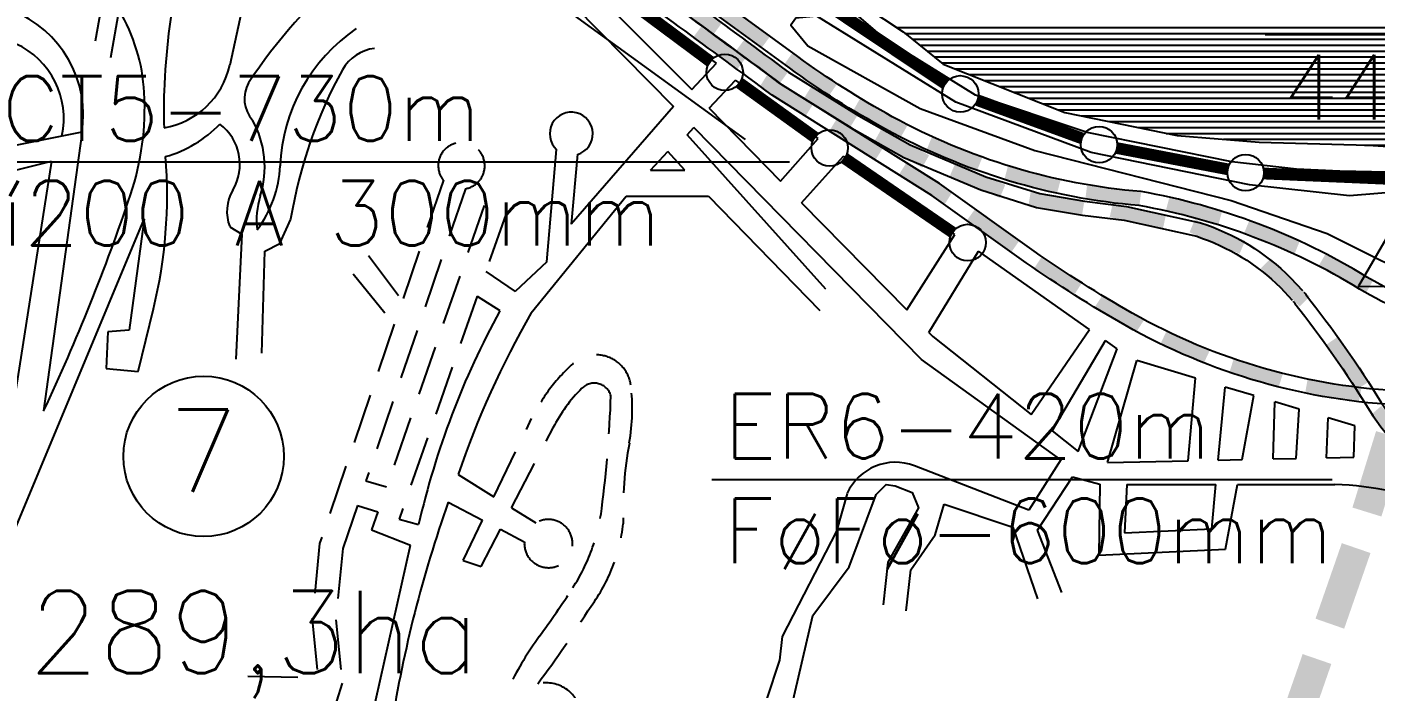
# Model space of a CAD drawing. Extents: x 578289 to 593263, y 7501070 to 7511782.
# Drawn here: x 585113 to 586259, y 7505713 to 7506275 of the extents above; entities that cross this region are included whole.
import ezdxf
from ezdxf.enums import TextEntityAlignment as Align

# ---------------------------------------------------------------- set-up
doc = ezdxf.new("R2010")
doc.units = 0
doc.header["$LTSCALE"] = 170
doc.header["$MEASUREMENT"] = 0
doc.linetypes.add('HIDDEN', pattern=[0.375, 0.25, -0.125])
doc.layers.get('0').update_dxf_attribs({"linetype": 'CONTINUOUS'})
for name, color, linetype in [('ESTACAO', 5, 'CONTINUOUS'), ('HATCH', 4, 'CONTINUOUS'), ('L-FERREA', 6, 'CONTINUOUS'), ('LIMITE-BACIA', 3, 'CONTINUOUS'), ('LIMITE-PROJETO', 1, 'CONTINUOUS'), ('PROJECAO', 7, 'HIDDEN'), ('RIO', 4, 'CONTINUOUS'), ('RUA', 7, 'CONTINUOUS'), ('TEXTO', 5, 'CONTINUOUS'), ('TEXTO2', 5, 'CONTINUOUS')]:
    doc.layers.add(name, color=color, linetype=linetype)
doc.styles.get("Standard").update_dxf_attribs({"font": 'ROMANSBR.SHX'})

# ---------------------------------------------------------------- blocks, each defined once
blk = doc.blocks.new('*X7')
at = {"color": 0}
for p, q in [((585852, 7506275), (586671.1, 7506275)), ((585859.2, 7506270), (586663.1, 7506270)), ((585865.5, 7506265), (586655.1, 7506265)), ((585871.8, 7506260), (586647.1, 7506260)), ((585878, 7506255), (586639.1, 7506255)), ((585884.3, 7506250), (586631.1, 7506250)), ((585890.5, 7506245), (586623.2, 7506245)), ((585901.8, 7506240), (586615.2, 7506240)), ((585914.3, 7506235), (586607.2, 7506235)), ((585926.9, 7506230), (586599.2, 7506230)), ((585939.5, 7506225), (586588.8, 7506225)), ((585952.1, 7506220), (586578.4, 7506220)), ((585964.7, 7506215), (586568.1, 7506215)), ((585977.2, 7506210), (586557.7, 7506210)), ((585989.8, 7506205), (586547.3, 7506205)), ((586009, 7506200), (586536.9, 7506200)), ((586033.1, 7506195), (586525.7, 7506195)), ((586057.3, 7506190), (586508, 7506190)), ((586081.4, 7506185), (586490.3, 7506185)), ((586130, 7506180), (586472.6, 7506180)), ((586249.8, 7506175), (586454.9, 7506175))]:
    blk.add_line(p, q, dxfattribs=at)
blk = doc.blocks.new('C')
at = {"layer": 'LIMITE-BACIA'}
blk.add_solid([(-33.9, -12.9), (-34, 12.9), (34.2, -12.6), (34, 13.2)], dxfattribs=at)
blk = doc.blocks.new('E')
at = {"layer": 'L-FERREA'}
blk.add_solid([(-22.9, -6), (-22.9, 6), (23.4, -6), (23.4, 6)], dxfattribs=at)

msp = doc.modelspace()

# ---------------------------------------------------------------- linework, layer by layer
at = {"layer": 'ESTACAO'}
msp.add_line((585723.6, 7506179.7), (585512.4, 7506333.3), dxfattribs=at)
at = {"layer": 'ESTACAO', "const_width": 10}
for points in [[(585693.7, 7506246.1), (585483.3, 7506402.6)], [(585794.6, 7506293.3), (585893.4, 7506227.2)], [(585782.6, 7506181.7), (585718.7, 7506227.8)], [(585920.9, 7506213.2), (586009.6, 7506180.8)], [(586039.5, 7506172.5), (586133.5, 7506154.5)], [(585899.6, 7506100.9), (585808, 7506163.8)], [(586164.3, 7506150.9), (586274, 7506146.2)]]:
    msp.add_lwpolyline(points, dxfattribs=at)
at = {"layer": 'ESTACAO'}
msp.add_lwpolyline([(586327.1, 7506054.9), (586286, 7506126.2), (586244.8, 7506055)], close=True, dxfattribs=at)
for centre in [(585706.1, 7506236.9), (585906.3, 7506218.6), (585795.2, 7506172.6), (586024.2, 7506175.4), (586148.8, 7506151.6), (585912.5, 7506092.2)]:
    msp.add_circle(centre, 15.5, dxfattribs=at)
at = {"layer": 'L-FERREA'}
for points in [[(586405.8, 7506015, -0.159905), (586245.7, 7506052.7, 0.093306), (586058.4, 7506123.6, -0.104744), (585842.8, 7506188.6, -0.03231), (585761.1, 7506240.6), (585589.8, 7506365.7, 0.082373), (585330.1, 7506513.8, 0.017989), (585065.8, 7506589, -0.151389), (584893.6, 7506671.5, -0.019141), (584849.1, 7506715.9, 0.022767), (584722.6, 7506840.5, -0.044512), (584672.3, 7506887.1, -0.02994), (584546.7, 7507044, -0.021784), (584463.5, 7507173.2, -0.101201), (584416.8, 7507311.4, -0.120825), (584418.8, 7507378.4, -0.01167), (584477.8, 7507573.6, 0.01699), (584510.8, 7507687.3, 0.070618)], [(586404.7, 7506027, -0.159905), (586251.9, 7506062.9, 0.09356), (586060, 7506135.5, -0.105002), (585848.5, 7506199.2, -0.03231), (585768.2, 7506250.3), (585597.1, 7506375.3, 0.082355), (585334, 7506525.2, 0.018042), (585068.1, 7506600.8, -0.151856), (584901.7, 7506680.3, -0.019141), (584857.9, 7506724.1, 0.022824), (584730.3, 7506849.7, -0.044808), (584681.2, 7506895.1, -0.02994), (584556.5, 7507050.9, -0.021784), (584473.9, 7507179.3, -0.101578), (584428.6, 7507313.4, -0.121832), (584430.3, 7507375.2, -0.01167), (584489.2, 7507569.9, 0.01699), (584522.4, 7507684.3, 0.070618)], [(587945.8, 7506955), (587350.3, 7506631.1), (587252, 7506578.3, 0.016923), (587173.2, 7506532.5, 0.054479), (586991.8, 7506371.4, -0.033655), (586830, 7506215.2, -0.103845), (586558.5, 7506016.2, -0.137415), (586284.7, 7505965.8, -0.11942), (586052.4, 7506032.3, -0.022735), (585969.1, 7506084.8), (585888.7, 7506142.3), (585753, 7506227.5, 0.00194), (585595.3, 7506343.1), (585517.7, 7506400.8, 0.11016), (585228.9, 7506523.4, -0.009082), (585112.2, 7506547.1, -0.118352), (584874.7, 7506663, -0.062192), (584844.9, 7506694.6), (584730.6, 7506805.2), (584544.8, 7506979.9), (584497.8, 7507027), (584381.9, 7507136), (583863, 7507621.9)], [(584421.4, 7507331.7, 0.022465), (584414.7, 7507287.5, 0.107661), (584427.2, 7507175.4, 0.090028), (584502.5, 7507039.2), (584553.2, 7506988.6), (584738.9, 7506813.9), (584854, 7506702.5, 0.063727), (584882.4, 7506672.3, 0.118352), (585114.8, 7506558.9, 0.009082), (585231.1, 7506535.2, -0.110225), (585524.9, 7506410.5), (585602.5, 7506352.8, -0.00194), (585760.2, 7506237.1), (585820.1, 7506199.8), (585863.6, 7506175.4), (585928, 7506148.2), (585973.9, 7506133.8), (586011.8, 7506127.5), (586047.6, 7506122.9), (586110.4, 7506109.1, -0.117987), (586187, 7506062.3), (586197.2, 7506051.3, -0.003644)], [(584403.3, 7507293.6, 0.002411), (584402.8, 7507288.8, 0.107661), (584415.8, 7507171.6, 0.090373), (584493.5, 7507031.2), (584544.8, 7506979.9), (584730.6, 7506805.2), (584844.9, 7506694.6, 0.062192), (584874.7, 7506663, 0.118352), (585112.2, 7506547.1, 0.009082), (585228.9, 7506523.4, -0.110187), (585517.8, 7506400.8), (585595.4, 7506343.1, -0.001946), (585753.5, 7506227.2), (585814, 7506189.5), (585858.3, 7506164.6), (585923.8, 7506136.9), (585971.1, 7506122.1), (586010.1, 7506115.6), (586045.6, 7506111.1), (586107.2, 7506097.5, -0.116837), (586178.4, 7506054), (586188.3, 7506043.2, -0.003123)], [(587951.4, 7506944.4), (587356, 7506620.5), (587257.6, 7506567.7, 0.016859), (587179.8, 7506522.5, 0.054401), (587000.7, 7506363.4, -0.033531), (586838.4, 7506206.6, -0.103537), (586563.6, 7506005.3, -0.137185), (586283.9, 7505953.8, -0.119275), (586046.4, 7506021.9, -0.022754), (585962.2, 7506075), (585882, 7506132.3), (585746.3, 7506217.6, 0.001946), (585588.2, 7506333.5), (585510.7, 7506391.1, 0.110121), (585226.7, 7506511.6, -0.009082), (585109.6, 7506535.4, -0.118352), (584867.1, 7506653.7, -0.060808), (584835.8, 7506686.7), (584722.3, 7506796.5), (584536.5, 7506971.3), (584489.5, 7507018.4), (584373.7, 7507127.3)], [(586198.3, 7506050.1, -0.003473), (586200, 7506048, -0.028506), (586264.1, 7505956.3, 0.137861), (586327, 7505898.4, -0.027307), (586393, 7505860.2, -0.12941), (586477.6, 7505758.1, 0.014697), (586541, 7505631.3, 0.061984)], [(586189.1, 7506042.3, -0.003302), (586190.7, 7506040.5, -0.028473), (586253.8, 7505950, 0.137861), (586321.6, 7505887.7, -0.027214), (586386.2, 7505850.3, -0.129153), (586466.7, 7505753.1, 0.014697), (586530.4, 7505625.7, 0.061984)]]:
    msp.add_lwpolyline(points, format="xyb", dxfattribs=at)
for points in [[(585956.5, 7506093.8), (585949.6, 7506084), (585918.9, 7506120.8), (585911.9, 7506111)], [(586009.7, 7506058), (586003.2, 7506047.9), (585975.5, 7506080.1), (585968.9, 7506070)], [(586062.7, 7506026.6), (586056.1, 7506016.6), (586027.2, 7506047.4), (586020.6, 7506037.4)], [(586118.3, 7506000.4), (586113.2, 7505989.5), (586081.5, 7506016.8), (586076.4, 7506005.9)], [(586180.5, 7505980.8), (586176.9, 7505969.3), (586138.9, 7505994), (586135.3, 7505982.5)], [(586247.1, 7505968.2), (586245.1, 7505956.4), (586201.5, 7505976), (586199.4, 7505964.2)]]:
    msp.add_solid(points, dxfattribs=at)
at = {"layer": 'PROJECAO'}
for p, q in [((585466.9, 7506145.1), (585432.1, 7506043)), ((585485.6, 7506138), (585401, 7505889.6)), ((585501.7, 7506123.8), (585418.6, 7505884.6)), ((585519.9, 7506116.1), (585502.9, 7506067.5)), ((585403.2, 7506081.1), (585432.1, 7506043)), ((585390.3, 7506065.5), (585425.2, 7506022.7)), ((585502.9, 7506067.5), (585527.8, 7506050.6)), ((585495.5, 7506046.5), (585429.2, 7505857)), ((585495.5, 7506046.5), (585514.9, 7506034.3)), ((585425.2, 7506022.7), (585361.7, 7505836.3)), ((585509.7, 7505876), (585541.9, 7505942.5)), ((585524.9, 7505866.6), (585560.1, 7505934.7)), ((585401, 7505889.6), (585418.6, 7505884.6)), ((585479.5, 7505894.9), (585509.7, 7505876)), ((585393.9, 7505868.6), (585381.4, 7505832)), ((585393.9, 7505868.6), (585411.2, 7505863.4)), ((585471.1, 7505871.5), (585500.2, 7505856.3)), ((585524.9, 7505866.6), (585545.5, 7505853.8)), ((585411.2, 7505863.4), (585405.8, 7505847.9)), ((585483.6, 7505822), (585500.2, 7505856.3)), ((585405.8, 7505847.9), (585438.9, 7505834.9)), ((585499.1, 7505816.8), (585515.4, 7505848.4)), ((585515.4, 7505848.4), (585535.7, 7505837.7)), ((585361.7, 7505836.3), (585355.3, 7505771.5)), ((585381.4, 7505832), (585375.4, 7505771.5)), ((585483.6, 7505822), (585499.1, 7505816.8)), ((585355.3, 7505771.5), (585360.2, 7505722.4)), ((585375.4, 7505771.5), (585380.8, 7505717.6)), ((585300.8, 7505723.6), (585360.2, 7505722.4)), ((585380.8, 7505717.6), (585362.8, 7505660.8))]:
    msp.add_line(p, q, dxfattribs=at)
for centre, radius, start, end in [((585482.3, 7506157.5), 19.8, 279.6492, 218.883), ((585596.8, 7505967.1), 29.6, 7.5149, 132.0603), ((585678.8, 7505876.2), 152.1, 132.0603, 154.1642), ((585680.6, 7505872.4), 135.7, 134.9777, 152.6688), ((585595.1, 7505958), 14.7, 15.5541, 134.9777), ((585470.5, 7505950.5), 157, 349.4689, 7.5149), ((584544.5, 7506000.1), 1065.5, 352.7749, 357.9483), ((585937.7, 7505863.6), 318.1, 169.4689, 181.8928), ((585441.7, 7505886.3), 161.1, 327.0566, 352.7749), ((585556.2, 7505836.3), 20.5, 175.8385, 121.3836), ((585477.3, 7505868.3), 143.2, 323.5446, 353.9287), ((584812.3, 7506294.2), 911.1, 323.8922, 327.0566), ((584790.4, 7506285.4), 946.3, 323.095, 327.9486), ((585774.1, 7505592.6), 279.4, 143.8922, 163.8082), ((585554.3, 7505687.9), 30, 13.7332, 103.7723)]:
    msp.add_arc(centre, radius, start, end, dxfattribs=at)
at = {"layer": 'RIO'}
msp.add_lwpolyline([(585825.1, 7506293), (585857.8, 7506271.2), (585891.8, 7506243.9), (585995.2, 7506202.9), (586090.7, 7506183.1), (586160.2, 7506177.6), (586252.9, 7506174.9), (586295.1, 7506172.2)], dxfattribs=at)
at = {"layer": 'RUA', "linetype": 'CONTINUOUS'}
for p, q in [((585324.6, 7506424.9), (585285.3, 7506243)), ((585699.1, 7506244.8), (585448.7, 7506422.9)), ((585171.2, 7506263.7), (585189.1, 7506364)), ((585598, 7506302.6), (585678.2, 7506222.4)), ((585184.2, 7506249.5), (585191.3, 7506289.8)), ((585578.2, 7506293.5), (585662.5, 7506208)), ((585678.2, 7506222.4), (585699.1, 7506244.8)), ((585692.7, 7506206.5), (585715.1, 7506230.3)), ((585785.5, 7506180.8), (585715.1, 7506230.3)), ((585662.5, 7506208), (585575.5, 7506107.7)), ((585692.7, 7506206.5), (585753.5, 7506144.4)), ((585093.4, 7506173.1), (585159.8, 7506186.2)), ((585674, 7506183.7), (585679.9, 7506189.9)), ((585873.2, 7505992.8), (585679.9, 7506189.9)), ((585159.5, 7506184.7), (585127.1, 7505949)), ((585792.1, 7506052.6), (585674, 7506183.7)), ((585753.5, 7506144.4), (585785.5, 7506180.8)), ((585554.8, 7506075.8), (585563, 7506171.4)), ((585580.9, 7506167.2), (585575.5, 7506107.7)), ((585642.9, 7506153.6), (585657.8, 7506169.5)), ((585672.1, 7506153.6), (585657.8, 7506169.5)), ((585771.4, 7506126.1), (585807.1, 7506165.6)), ((585901.7, 7506099), (585807.1, 7506165.6)), ((585093, 7506151.1), (585133.7, 7506161.3)), ((585133.7, 7506161.3), (585100.6, 7505949.2)), ((585642.9, 7506153.6), (585672.1, 7506153.6)), ((585541.6, 7506032.5), (585622.3, 7506131.6)), ((585622.3, 7506131.6), (585692.3, 7506131.6)), ((585692.3, 7506131.6), (585786.9, 7506034.5)), ((585771.4, 7506126.1), (585860.8, 7506034.9)), ((585092.7, 7505824.2), (585212.7, 7506112.2)), ((585212.7, 7506112.2), (585199.7, 7506017.6)), ((585285.3, 7506105.7), (585295.6, 7506099.2)), ((585328, 7506091.5), (585337.1, 7506112.2)), ((585295.6, 7506099.2), (585290.5, 7505993)), ((585860.8, 7506034.9), (585901.7, 7506099)), ((585312.5, 7505998.2), (585315.1, 7506085)), ((585315.1, 7506085), (585328, 7506091.5)), ((585879.5, 7506015.8), (585921.8, 7506084.8)), ((586016.1, 7506018.4), (585921.8, 7506084.8)), ((585554.9, 7506075.9), (585527.8, 7506050.6)), ((585207.5, 7505982.6), (585220.5, 7506035.8)), ((585181.6, 7506016.3), (585180.3, 7505985.2)), ((585199.7, 7506017.6), (585181.6, 7506016.3)), ((585879.5, 7506015.8), (585882.8, 7506012.4)), ((585966.6, 7505946.1), (586016.1, 7506018.4)), ((585882.8, 7506012.4), (585966.6, 7505946.1)), ((585984.4, 7505932.1), (586029.6, 7506009)), ((586039.7, 7506001.8), (586029.6, 7506009)), ((585991.7, 7505907.5), (585873.2, 7505992.8)), ((586006.5, 7505914.5), (586039.7, 7506001.8)), ((586031.3, 7505905.2), (586056.3, 7505991.9)), ((586106.2, 7505977), (586056.3, 7505991.9)), ((585180.3, 7505985.2), (585207.5, 7505982.6)), ((586099.9, 7505906.7), (586106.2, 7505977)), ((586125.5, 7505907.3), (586131.3, 7505969.4)), ((586155.9, 7505962.1), (586131.3, 7505969.4)), ((586145.9, 7505907.7), (586155.9, 7505962.1)), ((586172.1, 7505908.3), (586173.6, 7505956.7)), ((586194.4, 7505950.5), (586173.6, 7505956.7)), ((586191.8, 7505908.7), (586194.4, 7505950.5)), ((586217.6, 7505909.3), (586218.9, 7505943.2)), ((586241.5, 7505936.4), (586218.9, 7505943.2)), ((586240.8, 7505909.8), (586241.5, 7505936.4)), ((585984.4, 7505932.1), (586006.5, 7505914.5)), ((585964.5, 7505864.8), (585867.3, 7505902.3)), ((585991.7, 7505907.5), (585964.5, 7505864.8)), ((586031.3, 7505905.2), (586099.9, 7505906.7)), ((586125.5, 7505907.3), (586145.9, 7505907.7)), ((586172.1, 7505908.3), (586191.8, 7505908.7)), ((586217.6, 7505909.3), (586240.8, 7505909.8)), ((585971.8, 7505847.7), (586001.6, 7505893)), ((586001.6, 7505893), (586024.8, 7505886.9)), ((586024.8, 7505886.9), (586023.9, 7505826.3)), ((586047.8, 7505886.6), (586045.9, 7505845.4)), ((586047.8, 7505886.6), (586123.5, 7505886.6)), ((586120, 7505848.9), (586123.5, 7505886.6)), ((586131.8, 7505831.4), (586142, 7505886.6)), ((586142, 7505886.6), (586224.5, 7505886.6)), ((585884.9, 7505843.8), (585892.7, 7505869.7)), ((585892.7, 7505869.7), (585951, 7505850.3)), ((585429.2, 7505857), (585445.8, 7505852.4)), ((585864.2, 7505814), (585884.9, 7505843.8)), ((585951, 7505850.3), (585971.8, 7505789.4)), ((585992.5, 7505794.6), (585971.8, 7505847.7)), ((586045.9, 7505845.4), (586120, 7505848.9)), ((585400.6, 7505664), (585438.9, 7505834.9)), ((586023.9, 7505826.3), (586131.8, 7505831.4)), ((585860.3, 7505779), (585864.2, 7505814))]:
    msp.add_line(p, q, dxfattribs=at)
for points in [[(586407.7, 7506021), (586296.4, 7506151.4), (586229, 7506153), (586192, 7506154.6), (586137, 7506160.8), (586014, 7506185.8), (585919.2, 7506217.4), (585842.1, 7506265.3), (585794, 7506307), (585657.5, 7506448.2), (585585.3, 7506491.5), (585548.4, 7506496.3), (585516.3, 7506507.5), (585455.3, 7506546), (585394.4, 7506554.5)], [(585781.4, 7505186.6), (585754.6, 7505213.3), (585735.9, 7505250.9), (585718.8, 7505303.8), (585667.6, 7505415.1), (585658.1, 7505450.9), (585659.1, 7505530.7), (585665.9, 7505558.8), (585741.8, 7505703.6), (585752.9, 7505737.1), (585755.2, 7505757.4), (585801.2, 7505846.8), (585810.3, 7505879)], [(585777.7, 7505422.3), (585743.6, 7505459), (585674.3, 7505508.8), (585694.9, 7505588.7), (585725.6, 7505643.3), (585763.2, 7505698.4), (585780.9, 7505775.1), (585811.8, 7505816.4), (585834.8, 7505877.9), (585843.4, 7505886.6), (585851, 7505885.5), (585865.5, 7505879.6), (585870.7, 7505866.8), (585844.7, 7505820.5), (585840.8, 7505784.2)]]:
    msp.add_lwpolyline(points, dxfattribs=at)
msp.add_lwpolyline([(585784.2, 7506284.7), (585766.6, 7506283), (585762.3, 7506277.1), (585776.7, 7506259.5), (585872.3, 7506206.1), (585969.6, 7506170.4), (586136.5, 7506128), (586218, 7506100), (586313.7, 7506052.2), (586353.5, 7506044.2), (586353.5, 7506058.8), (586293, 7506129.9), (586281.8, 7506135.5), (586237.2, 7506131.8), (586152.2, 7506141.4), (586017.6, 7506168.7), (585902.5, 7506211.6)], close=True, dxfattribs=at)
for centre, radius, start, end in [((586426.7, 7505502.5), 1049.2, 349.8836, 349.8836), ((585696.6, 7505966.2), 474.1, 130.8796, 146.4848), ((585796.2, 7506202.2), 566.9, 168.2022, 178.1037), ((585064.9, 7506200.4), 95.9, 350.6074, 68.5691), ((585058, 7506210.8), 154.9, 3.3023, 30.6532), ((585477, 7506151), 149.1, 124.3564, 177.5022), ((585074.8, 7506197.9), 69.4, 347.3967, 65.8036), ((585412.2, 7506222.1), 35.3, 96.0965, 151.2473), ((585218.2, 7506257.5), 68.6, 279.442, 347.7832), ((585734.1, 7506045.5), 402.6, 151.2473, 170.4618), ((585723.8, 7506204.6), 494.6, 178.1037, 181.7107), ((585324.6, 7506214.4), 26.9, 149.7804, 222.2221), ((584982.7, 7506206.4), 230.3, 341.3859, 3.3023), ((585575.6, 7506184.7), 18.3, 286.607, 226.6108), ((585203.7, 7506262.8), 101.2, 285.5344, 316.3688), ((585250.9, 7506158.8), 43, 329.2737, 52.6356), ((585232.1, 7506156.4), 82.9, 342.596, 28.8317), ((584823, 7506132.8), 409.1, 346.2841, 4.562), ((585230.3, 7506161.8), 97.9, 323.1658, 357.5022), ((583554.3, 7506687.5), 1737.6, 334.8459, 341.3859), ((585318.5, 7506118.6), 35.6, 149.2737, 201.1921), ((585375.8, 7506111.4), 67.7, 162.596, 187.0102), ((586137.7, 7505693.5), 709.9, 151.3143, 167.0644), ((586208, 7505649.1), 768.8, 150.088, 161.3552), ((585851.1, 7505860.5), 44.9, 68.8729, 155.5979), ((586208.8, 7505549.6), 337.4, 70.4872, 87.3213), ((586480.9, 7505513.5), 1071.4, 160.4818, 170.9766)]:
    msp.add_arc(centre, radius, start, end, dxfattribs=at)
at = {"layer": 'TEXTO'}
for p, q in [((586165.4, 7506269.1), (586648.2, 7506269.1)), ((585081.4, 7506160.7), (585761.2, 7506160.7)), ((585695.1, 7505890.7), (586222.5, 7505890.7))]:
    msp.add_line(p, q, dxfattribs=at)
at = {"layer": 'TEXTO2'}
msp.add_circle((585263.1, 7505910.4), 68.2, dxfattribs=at)

# ---------------------------------------------------------------- block references
at = {"layer": 'HATCH'}
msp.add_blockref('*X7', (0, 0), dxfattribs=at)
at = {"layer": 'L-FERREA'}
for p, rotation in [((585681.2, 7506287.9), 323.749285630861), ((585722.6, 7506276.2), 143.8447011325709), ((585701.8, 7506257.8), 143.6710875624907), ((585737.6, 7506246.4), 323.5900979898574), ((585779.2, 7506235), 145.2226709964856), ((585758.6, 7506217), 147.8660262352143), ((585796, 7506207.8), 328.0984376115929), ((585838.5, 7506197.9), 150.617264810641), ((585817.9, 7506179.7), 147.8660262352143), ((585856.4, 7506172.6), 330.6585550028207), ((585901.4, 7506167.3), 157.8375285771305), ((585877.1, 7506142.5), 147.8660262352143), ((585920.6, 7506144.8), 337.1078850434205), ((585967.8, 7506145.2), 165.2990948653868), ((586036.5, 7506131.9), 172.7606611536432), ((585987.7, 7506125.4), 350.543833570962), ((586105.2, 7506119.3), 165.010336717267), ((586056.9, 7506114.7), 347.5684596693102), ((586124.5, 7506097.4), 336.8137944161327), ((586171.5, 7506096.9), 157.6802887796845), ((586234.4, 7506066.3), 150.3502408421019), ((586182.3, 7506058.5), 315.3549769728492), ((586235.2, 7505989.8), 304.2382166276191), ((586274.5, 7505932), 310.8710326305604)]:
    msp.add_blockref('E', p, dxfattribs=dict(at, rotation=rotation))
at = {"layer": 'LIMITE-PROJETO'}
for p, rotation in [((586262.1, 7505895.5), 72.53103684940548), ((586231.7, 7505800.2), 70.54995564427531), ((586198.4, 7505705.9), 70.54995564427531)]:
    msp.add_blockref('C', p, dxfattribs=dict(at, rotation=rotation))

# ---------------------------------------------------------------- texts
at = {"layer": 'TEXTO'}
for s, p in [('445,76 l/s', (586180.3, 7506196.9)), ('CT5-730m', (585091.3, 7506178.7)), ('%%237200 A 300mm', (585091.3, 7506089.7)), ('ER6-420m', (585705.1, 7505908.7)), ('F%%248F%%248-600mm', (585705.1, 7505819.7))]:
    msp.add_text(s, height=55, dxfattribs=at).set_placement(p)
at = {"layer": 'TEXTO2'}
msp.add_text('7', height=70, dxfattribs=at).set_placement((585262.7, 7505880.4), align=Align.CENTER)
msp.add_text('289,3ha', height=70, dxfattribs=at).set_placement((585114.1, 7505726.1))

doc.saveas('drawing.dxf')
